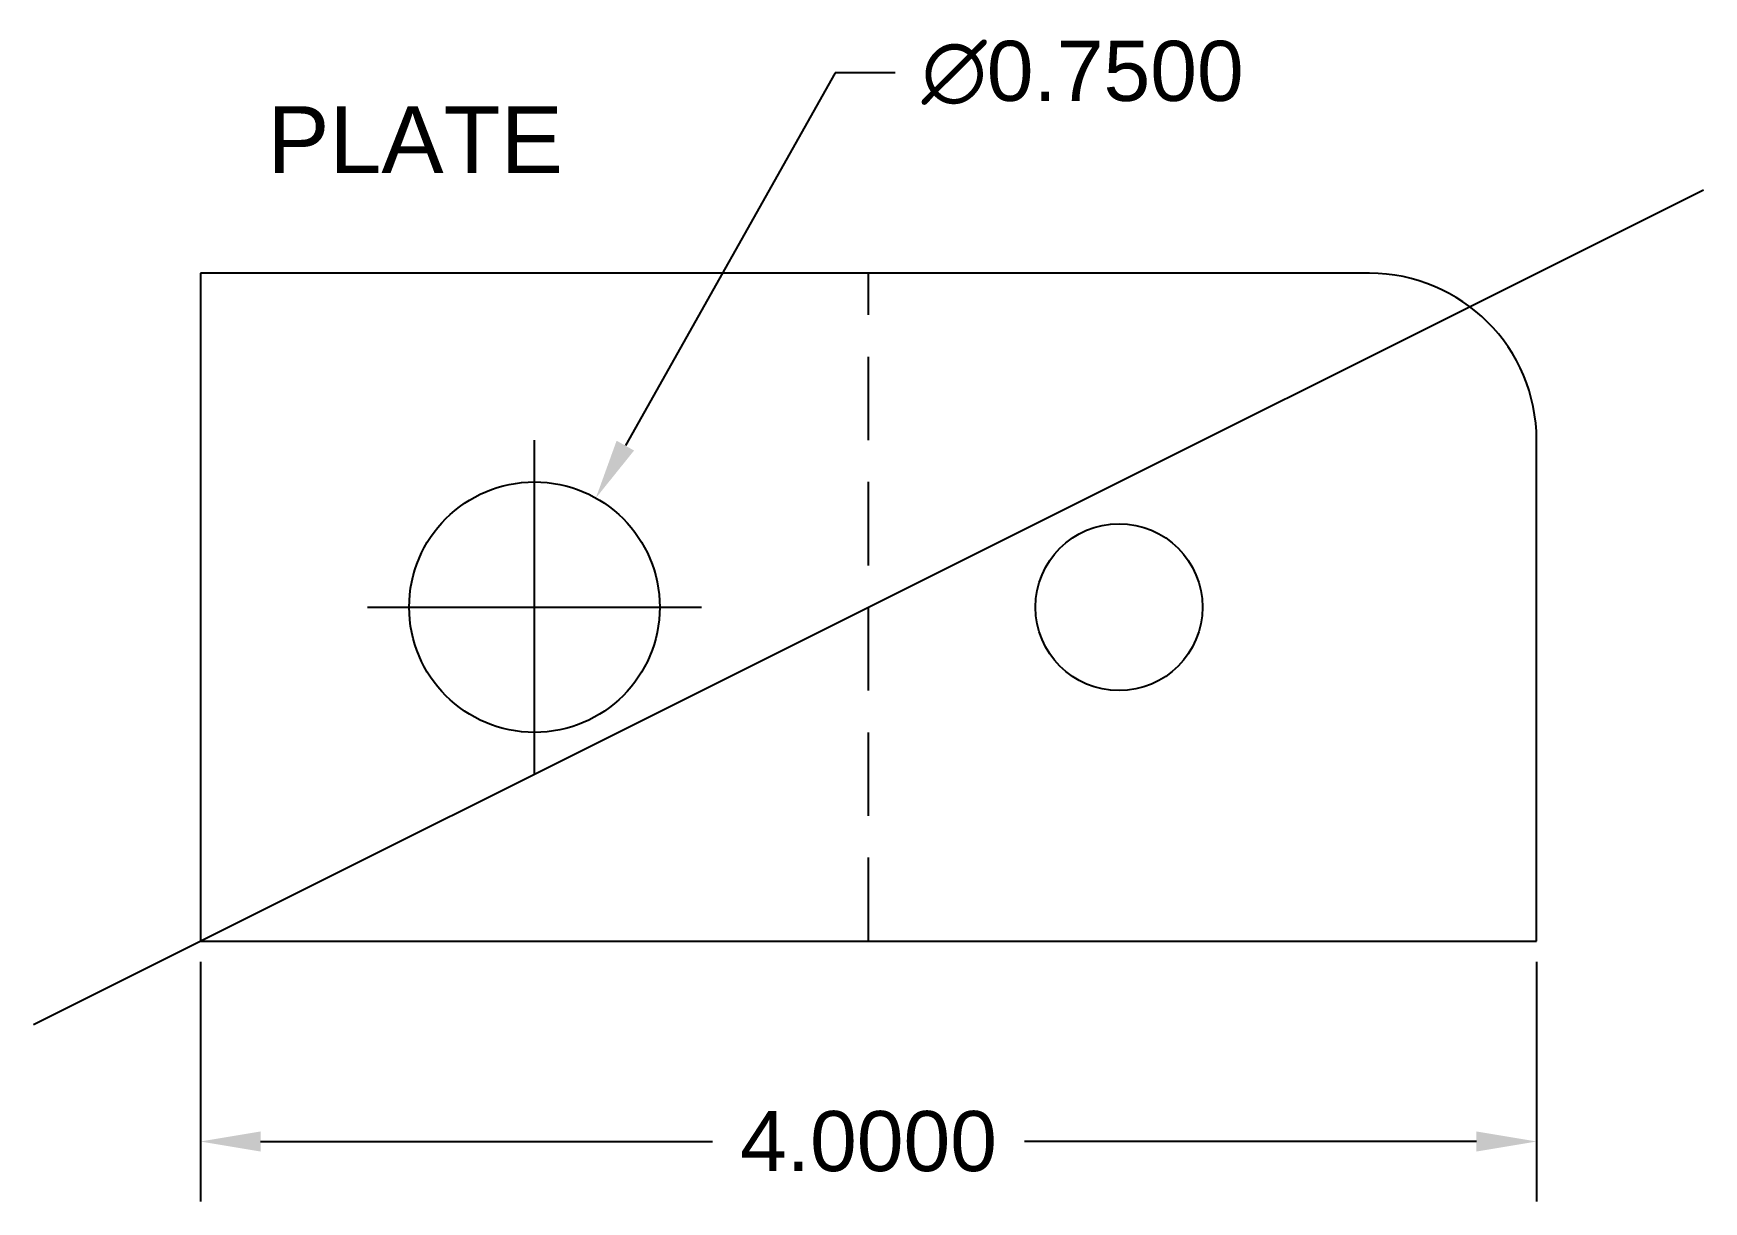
# Model space of a CAD drawing. Header units: inches. Extents: x -0.5 to 4.5, y -0.78 to 2.72.
import ezdxf

# ---------------------------------------------------------------- set-up
doc = ezdxf.new("R2010")
doc.units = ezdxf.units.IN
doc.header["$MEASUREMENT"] = 0
doc.linetypes.add('CENTER', pattern=[2, 1.25, -0.25, 0.25, -0.25])
doc.linetypes.add('HIDDEN', pattern=[0.375, 0.25, -0.125])
for name, color, linetype in [('CENTER', 3, 'CENTER'), ('CONSTRUCTION', 8, 'Continuous'), ('DIM', 2, 'Continuous'), ('HIDDEN', 1, 'HIDDEN'), ('OBJECT', 7, 'Continuous')]:
    doc.layers.add(name, color=color, linetype=linetype)
doc.styles.get("Standard").update_dxf_attribs({"font": 'arial.ttf'})
doc.dimstyles.get("Standard").update_dxf_attribs({"dimtxt": 0.18, "dimasz": 0.18, "dimexe": 0.18, "dimexo": 0.0625, "dimgap": 0.09, "dimtad": 0, "dimtih": 1, "dimtoh": 1, "dimdec": 4, "dimzin": 0, "dimdsep": 46, "dimtxsty": 'Standard', "dimcen": 0.09, "dimadec": 0, "dimazin": 0, "dimtfac": 1, "dimtdec": 4, "dimtofl": 0, "dimtmove": 0, "dimatfit": 3, "dimfxl": 1, "dimtolj": 1, "dimtzin": 0, "dimarcsym": 0})

# ---------------------------------------------------------------- blocks, each defined once
blk = doc.blocks.new('*D1')
at = {"layer": 'Defpoints', "color": 0, "transparency": 16777216}
for p in [(0, 0), (4, 0), (4, -0.6)]:
    blk.add_point(p, dxfattribs=at)
at = {"layer": 'DIM', "color": 0, "lineweight": -2, "transparency": 16777216}
for p, q in [((0, -0.0625), (0, -0.78)), ((4, -0.0625), (4, -0.78)), ((0.18, -0.6), (1.5331, -0.6)), ((3.82, -0.6), (2.4669, -0.6))]:
    blk.add_line(p, q, dxfattribs=at)
at = {"layer": 'DIM', "color": 0, "transparency": 16777216}
for points in [[(0.18, -0.57), (0.18, -0.63), (0, -0.6)], [(3.82, -0.57), (3.82, -0.63), (4, -0.6)]]:
    blk.add_solid(points, dxfattribs=at)
at = {"layer": 'DIM', "color": 0, "transparency": 16777216, "insert": (2, -0.6), "char_height": 0.18, "attachment_point": 5}
blk.add_mtext('\\A1;4.0000', dxfattribs=at)
blk = doc.blocks.new('*D2')
at = {"layer": 'Defpoints', "color": 0, "transparency": 16777216}
for p in [(1.1838, 1.3268), (0.8162, 0.6732)]:
    blk.add_point(p, dxfattribs=at)
at = {"layer": 'DIM', "color": 0, "lineweight": -2, "transparency": 16777216}
for p, q in [((1.9, 2.6), (1.2721, 1.4837)), ((2.08, 2.6), (1.9, 2.6)), ((1, 0.91), (1, 1.09)), ((0.91, 1), (1.09, 1))]:
    blk.add_line(p, q, dxfattribs=at)
at = {"layer": 'DIM', "color": 0, "transparency": 16777216}
blk.add_solid([(1.2459, 1.4984), (1.2982, 1.469), (1.1838, 1.3268)], dxfattribs=at)
at = {"layer": 'DIM', "color": 0, "transparency": 16777216, "insert": (2.6412, 2.6), "char_height": 0.18, "attachment_point": 5}
blk.add_mtext('\\A1;∅0.7500', dxfattribs=at)

msp = doc.modelspace()

# ---------------------------------------------------------------- linework, layer by layer
at = {"layer": 'CENTER'}
for p, q in [((1, 0.5), (1, 1.5)), ((0.5, 1), (1.5, 1))]:
    msp.add_line(p, q, dxfattribs=at)
at = {"layer": 'CONSTRUCTION'}
msp.add_line((-0.5, -0.25), (4.5, 2.25), dxfattribs=at)
at = {"layer": 'HIDDEN'}
msp.add_line((2, 0), (2, 2), dxfattribs=at)
at = {"layer": 'OBJECT'}
for p, q in [((3.5, 2), (0, 2)), ((0, 2), (0, 0)), ((4, 0), (4, 1.5)), ((0, 0), (4, 0))]:
    msp.add_line(p, q, dxfattribs=at)
for centre, radius in [((1, 1), 0.375), ((2.75, 1), 0.25)]:
    msp.add_circle(centre, radius, dxfattribs=at)
msp.add_arc((3.5, 1.5), 0.5, 0, 90, dxfattribs=at)

# ---------------------------------------------------------------- texts
at = {"layer": 'DIM'}
msp.add_text('PLATE', height=0.2, dxfattribs=at).set_placement((0.2, 2.3))

# ---------------------------------------------------------------- dimensions: what is measured, and where the dimension line sits
dim = msp.add_diameter_dim_2p(p1=(0.81615, 0.67316), p2=(1.18385, 1.32684), dimstyle='Standard', dxfattribs=at)
dim.commit()
dim.dimension.update_dxf_attribs({"geometry": '*D2', "text_midpoint": (2.64124, 2.6), "dimtype": 163})
dim = msp.add_linear_dim(base=(4, -0.6), p1=(0, 0), p2=(4, 0), dimstyle='Standard', dxfattribs=at)
dim.commit()
dim.dimension.update_dxf_attribs({"geometry": '*D1', "text_midpoint": (2, -0.6)})

doc.saveas('drawing.dxf')
